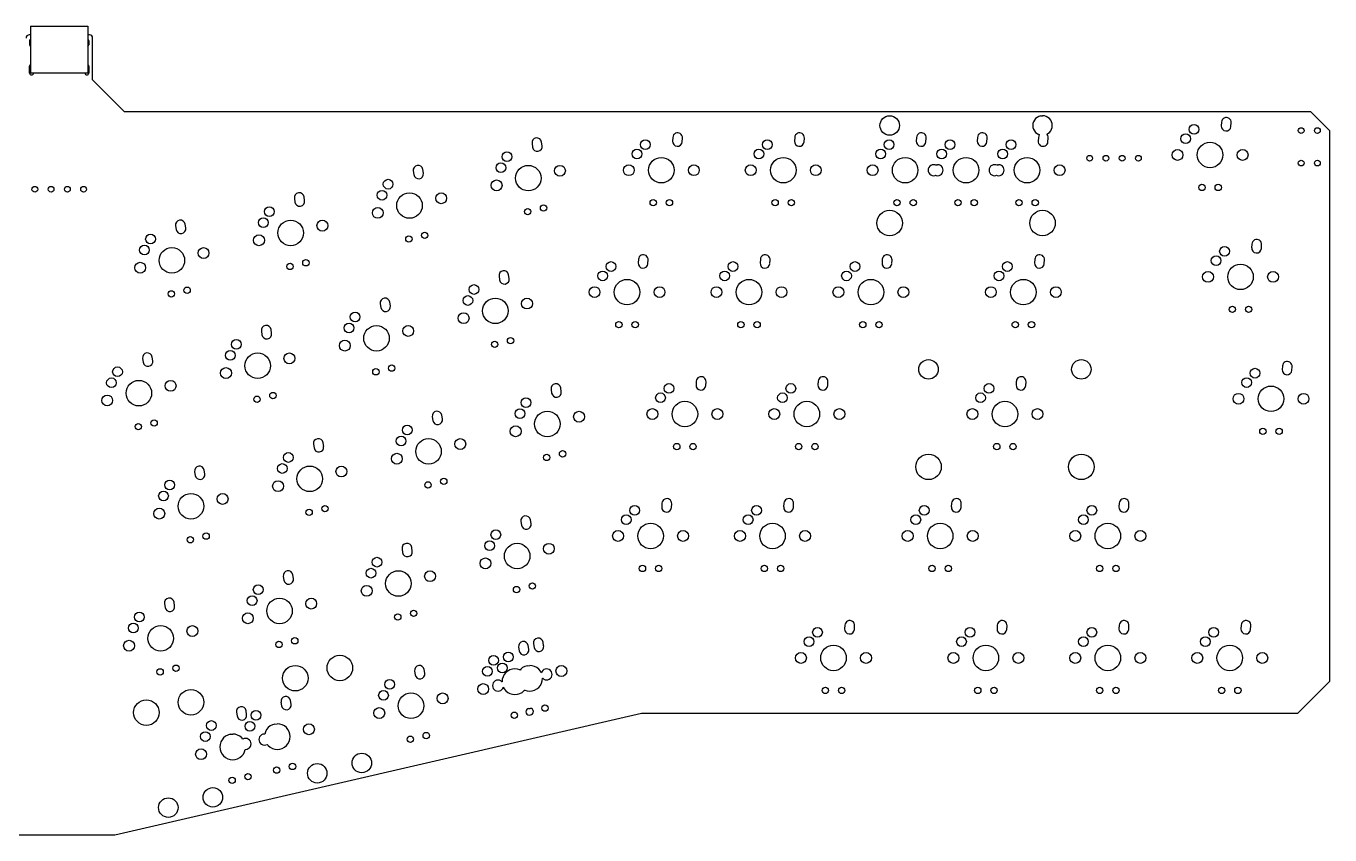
# Model space of a CAD drawing. Header units: millimetres. Extents: x 154.7 to 225.4, y 253.5 to 278.8.
# Drawn here: x 184.63 to 225.37, y 253.51 to 278.79 of the extents above; entities that cross this region are included whole.
import ezdxf

# ---------------------------------------------------------------- set-up
doc = ezdxf.new("R2010")
doc.units = ezdxf.units.MM

msp = doc.modelspace()

# ---------------------------------------------------------------- linework, layer by layer
at = {"color": 7, "linetype": 'Continuous', "lineweight": 25}
for p, q in [((184.775, 278.79), (184.775, 277.33)), ((184.775, 278.79), (185.026, 278.79)), ((185.026, 278.79), (186.312, 278.79)), ((186.312, 278.79), (186.563, 278.79)), ((186.563, 278.79), (186.563, 277.33)), ((184.775, 278.514), (184.733, 278.514)), ((184.745, 278.328), (184.745, 278.208)), ((186.613, 278.514), (186.563, 278.514)), ((186.593, 278.328), (186.593, 278.208)), ((186.713, 277.114), (186.713, 278.414)), ((184.745, 277.322), (184.745, 277.542)), ((186.593, 277.542), (186.593, 277.322)), ((184.775, 277.33), (186.563, 277.33)), ((184.775, 277.33), (184.775, 277.33)), ((184.775, 277.33), (184.835, 277.33)), ((184.835, 277.33), (184.979, 277.33)), ((184.865, 277.33), (184.865, 277.322)), ((186.473, 277.322), (186.473, 277.33)), ((187.713, 276.114), (186.713, 277.114)), ((224.773, 276.114), (187.713, 276.114)), ((216.138, 275.854), (216.11, 275.801)), ((216.176, 275.9), (216.138, 275.854)), ((216.223, 275.938), (216.176, 275.9)), ((216.276, 275.966), (216.223, 275.938)), ((216.333, 275.984), (216.276, 275.966)), ((216.333, 275.984), (216.393, 275.99)), ((216.453, 275.984), (216.393, 275.99)), ((216.51, 275.966), (216.453, 275.984)), ((216.563, 275.938), (216.51, 275.966)), ((216.61, 275.9), (216.563, 275.938)), ((216.648, 275.854), (216.61, 275.9)), ((216.676, 275.801), (216.648, 275.854)), ((225.373, 275.514), (224.773, 276.114)), ((216.093, 275.743), (216.087, 275.683)), ((216.087, 275.683), (216.093, 275.624)), ((216.11, 275.801), (216.093, 275.743)), ((216.093, 275.624), (216.11, 275.566)), ((216.11, 275.566), (216.138, 275.513)), ((216.138, 275.513), (216.176, 275.467)), ((216.176, 275.467), (216.223, 275.429)), ((216.223, 275.429), (216.276, 275.4)), ((216.527, 275.41), (216.563, 275.429)), ((216.534, 275.403), (216.527, 275.41)), ((216.557, 275.37), (216.534, 275.403)), ((216.563, 275.429), (216.61, 275.467)), ((216.61, 275.467), (216.648, 275.513)), ((216.648, 275.513), (216.676, 275.566)), ((216.693, 275.743), (216.676, 275.801)), ((216.676, 275.566), (216.693, 275.624)), ((216.699, 275.683), (216.693, 275.743)), ((216.693, 275.624), (216.699, 275.683)), ((221.984, 275.789), (221.976, 275.673)), ((222.28, 275.652), (222.288, 275.768)), ((225.373, 258.314), (225.373, 275.514)), ((200.442, 275.119), (200.46, 275.005)), ((200.761, 275.052), (200.743, 275.167)), ((204.839, 275.313), (204.831, 275.197)), ((205.135, 275.176), (205.143, 275.292)), ((208.649, 275.313), (208.641, 275.197)), ((208.945, 275.176), (208.953, 275.292)), ((212.456, 275.313), (212.448, 275.197)), ((212.752, 275.176), (212.761, 275.292)), ((214.361, 275.313), (214.353, 275.197)), ((214.657, 275.176), (214.666, 275.292)), ((216.265, 275.313), (216.257, 275.197)), ((216.257, 275.197), (216.259, 275.157)), ((216.259, 275.157), (216.272, 275.119)), ((216.273, 275.352), (216.265, 275.313)), ((216.272, 275.119), (216.294, 275.086)), ((216.291, 275.388), (216.273, 275.352)), ((216.276, 275.4), (216.296, 275.394)), ((216.296, 275.394), (216.291, 275.388)), ((216.294, 275.086), (216.324, 275.059)), ((216.324, 275.059), (216.36, 275.041)), ((216.36, 275.041), (216.4, 275.033)), ((216.4, 275.033), (216.44, 275.036)), ((216.44, 275.036), (216.478, 275.048)), ((216.478, 275.048), (216.511, 275.07)), ((216.511, 275.07), (216.538, 275.1)), ((216.538, 275.1), (216.556, 275.136)), ((216.556, 275.136), (216.564, 275.176)), ((216.569, 275.332), (216.557, 275.37)), ((216.564, 275.176), (216.572, 275.292)), ((216.572, 275.292), (216.569, 275.332)), ((196.73, 274.262), (196.748, 274.147)), ((197.049, 274.195), (197.031, 274.31)), ((212.824, 274.331), (212.818, 274.286)), ((212.818, 274.286), (212.824, 274.242)), ((212.841, 274.372), (212.824, 274.331)), ((212.824, 274.242), (212.841, 274.201)), ((212.868, 274.408), (212.841, 274.372)), ((212.841, 274.201), (212.868, 274.165)), ((212.904, 274.435), (212.868, 274.408)), ((212.945, 274.452), (212.904, 274.435)), ((212.989, 274.458), (212.945, 274.452)), ((213.034, 274.452), (212.989, 274.458)), ((213.053, 274.444), (213.034, 274.452)), ((213.072, 274.452), (213.053, 274.444)), ((213.072, 274.452), (213.116, 274.458)), ((213.161, 274.452), (213.116, 274.458)), ((213.202, 274.435), (213.161, 274.452)), ((213.238, 274.408), (213.202, 274.435)), ((213.265, 274.372), (213.238, 274.408)), ((213.238, 274.165), (213.265, 274.201)), ((213.282, 274.331), (213.265, 274.372)), ((213.265, 274.201), (213.282, 274.242)), ((213.288, 274.286), (213.282, 274.331)), ((213.282, 274.242), (213.288, 274.286)), ((214.729, 274.331), (214.723, 274.286)), ((214.723, 274.286), (214.729, 274.242)), ((214.746, 274.372), (214.729, 274.331)), ((214.729, 274.242), (214.746, 274.201)), ((214.773, 274.408), (214.746, 274.372)), ((214.746, 274.201), (214.773, 274.165)), ((214.809, 274.435), (214.773, 274.408)), ((214.85, 274.452), (214.809, 274.435)), ((214.894, 274.458), (214.85, 274.452)), ((214.939, 274.452), (214.894, 274.458)), ((214.958, 274.444), (214.939, 274.452)), ((214.977, 274.452), (214.958, 274.444)), ((214.977, 274.452), (215.021, 274.458)), ((215.066, 274.452), (215.021, 274.458)), ((215.107, 274.435), (215.066, 274.452)), ((215.143, 274.408), (215.107, 274.435)), ((215.17, 274.372), (215.143, 274.408)), ((215.143, 274.165), (215.17, 274.201)), ((215.187, 274.331), (215.17, 274.372)), ((215.17, 274.201), (215.187, 274.242)), ((215.193, 274.286), (215.187, 274.331)), ((215.187, 274.242), (215.193, 274.286)), ((212.868, 274.165), (212.904, 274.138)), ((212.904, 274.138), (212.945, 274.121)), ((212.945, 274.121), (212.989, 274.115)), ((212.989, 274.115), (213.034, 274.121)), ((213.034, 274.121), (213.053, 274.129)), ((213.053, 274.129), (213.072, 274.121)), ((213.072, 274.121), (213.116, 274.115)), ((213.116, 274.115), (213.161, 274.121)), ((213.161, 274.121), (213.202, 274.138)), ((213.202, 274.138), (213.238, 274.165)), ((214.773, 274.165), (214.809, 274.138)), ((214.809, 274.138), (214.85, 274.121)), ((214.85, 274.121), (214.894, 274.115)), ((214.894, 274.115), (214.939, 274.121)), ((214.939, 274.121), (214.958, 274.129)), ((214.958, 274.129), (214.977, 274.121)), ((214.977, 274.121), (215.021, 274.115)), ((215.021, 274.115), (215.066, 274.121)), ((215.066, 274.121), (215.107, 274.138)), ((215.107, 274.138), (215.143, 274.165)), ((193.017, 273.405), (193.035, 273.29)), ((193.336, 273.338), (193.318, 273.453)), ((189.624, 272.481), (189.606, 272.596)), ((189.305, 272.548), (189.323, 272.433)), ((222.936, 271.979), (222.928, 271.863)), ((223.232, 271.842), (223.24, 271.958)), ((203.767, 271.503), (203.759, 271.387)), ((204.063, 271.366), (204.071, 271.482)), ((207.577, 271.503), (207.569, 271.387)), ((207.873, 271.366), (207.881, 271.482)), ((211.387, 271.503), (211.379, 271.387)), ((211.683, 271.366), (211.691, 271.482)), ((216.151, 271.503), (216.143, 271.387)), ((216.447, 271.366), (216.455, 271.482)), ((199.411, 270.971), (199.429, 270.856)), ((199.73, 270.904), (199.712, 271.019)), ((195.699, 270.114), (195.717, 269.999)), ((196.018, 270.047), (196, 270.162)), ((192.305, 269.19), (192.287, 269.305)), ((191.986, 269.257), (192.004, 269.142)), ((188.274, 268.4), (188.292, 268.285)), ((188.593, 268.333), (188.575, 268.448)), ((223.889, 268.169), (223.881, 268.053)), ((224.185, 268.032), (224.193, 268.148)), ((205.575, 267.693), (205.567, 267.577)), ((205.871, 267.556), (205.879, 267.672)), ((209.385, 267.693), (209.377, 267.577)), ((209.681, 267.556), (209.689, 267.672)), ((215.575, 267.693), (215.567, 267.577)), ((215.871, 267.556), (215.879, 267.672)), ((201.037, 267.436), (201.055, 267.322)), ((201.356, 267.369), (201.338, 267.484)), ((197.325, 266.579), (197.343, 266.464)), ((197.644, 266.512), (197.626, 266.627)), ((193.613, 265.722), (193.631, 265.607)), ((193.932, 265.655), (193.914, 265.77)), ((189.9, 264.865), (189.918, 264.75)), ((190.219, 264.798), (190.201, 264.913)), ((204.503, 263.883), (204.495, 263.767)), ((204.799, 263.746), (204.807, 263.862)), ((208.313, 263.883), (208.305, 263.767)), ((208.609, 263.746), (208.617, 263.862)), ((213.552, 263.883), (213.544, 263.767)), ((213.848, 263.746), (213.856, 263.862)), ((218.79, 263.883), (218.782, 263.767)), ((219.086, 263.746), (219.095, 263.862)), ((200.094, 263.308), (200.112, 263.194)), ((200.413, 263.241), (200.395, 263.356)), ((196.382, 262.451), (196.4, 262.336)), ((196.701, 262.384), (196.683, 262.499)), ((192.669, 261.594), (192.687, 261.479)), ((192.988, 261.527), (192.97, 261.642)), ((188.957, 260.737), (188.975, 260.622)), ((189.276, 260.67), (189.258, 260.785)), ((210.218, 260.073), (210.21, 259.957)), ((210.514, 259.936), (210.522, 260.052)), ((214.98, 260.073), (214.972, 259.957)), ((215.276, 259.936), (215.285, 260.052)), ((218.79, 260.073), (218.782, 259.957)), ((219.086, 259.936), (219.095, 260.052)), ((222.6, 260.073), (222.592, 259.957)), ((222.896, 259.936), (222.905, 260.052)), ((200.806, 259.422), (200.788, 259.537)), ((200.023, 259.382), (200.041, 259.267)), ((200.342, 259.315), (200.324, 259.429)), ((200.487, 259.489), (200.505, 259.374)), ((199.907, 258.702), (199.829, 258.694)), ((199.985, 258.694), (199.907, 258.702)), ((200.148, 258.742), (200.088, 258.692)), ((200.218, 258.779), (200.148, 258.742)), ((200.293, 258.801), (200.218, 258.779)), ((200.293, 258.801), (200.371, 258.809)), ((200.449, 258.801), (200.371, 258.809)), ((200.524, 258.779), (200.449, 258.801)), ((200.594, 258.742), (200.524, 258.779)), ((200.654, 258.692), (200.594, 258.742)), ((200.897, 258.702), (200.852, 258.696)), ((200.941, 258.696), (200.897, 258.702)), ((196.775, 258.632), (196.793, 258.517)), ((197.094, 258.565), (197.076, 258.679)), ((199.26, 258.301), (199.232, 258.266)), ((199.295, 258.329), (199.26, 258.301)), ((199.337, 258.346), (199.295, 258.329)), ((199.381, 258.352), (199.337, 258.346)), ((199.425, 258.346), (199.381, 258.352)), ((199.467, 258.329), (199.425, 258.346)), ((199.502, 258.301), (199.467, 258.329)), ((199.507, 258.296), (199.502, 258.301)), ((199.514, 258.379), (199.506, 258.301)), ((199.506, 258.301), (199.507, 258.296)), ((199.537, 258.455), (199.514, 258.379)), ((199.574, 258.524), (199.537, 258.455)), ((199.624, 258.585), (199.574, 258.524)), ((199.684, 258.634), (199.624, 258.585)), ((199.754, 258.672), (199.684, 258.634)), ((199.829, 258.694), (199.754, 258.672)), ((200.06, 258.672), (199.985, 258.694)), ((200.068, 258.668), (200.06, 258.672)), ((200.088, 258.692), (200.068, 258.668)), ((200.704, 258.631), (200.654, 258.692)), ((200.733, 258.578), (200.704, 258.631)), ((200.748, 258.616), (200.733, 258.578)), ((200.741, 258.255), (200.764, 258.33)), ((200.775, 258.651), (200.748, 258.616)), ((200.764, 258.33), (200.772, 258.408)), ((200.771, 258.414), (200.775, 258.408)), ((200.772, 258.408), (200.771, 258.414)), ((200.811, 258.679), (200.775, 258.651)), ((200.775, 258.408), (200.811, 258.381)), ((200.852, 258.696), (200.811, 258.679)), ((200.811, 258.381), (200.852, 258.364)), ((200.852, 258.364), (200.897, 258.358)), ((200.897, 258.358), (200.941, 258.364)), ((200.983, 258.679), (200.941, 258.696)), ((200.941, 258.364), (200.983, 258.381)), ((201.018, 258.651), (200.983, 258.679)), ((200.983, 258.381), (201.018, 258.408)), ((201.046, 258.616), (201.018, 258.651)), ((201.018, 258.408), (201.046, 258.444)), ((201.063, 258.574), (201.046, 258.616)), ((201.046, 258.444), (201.063, 258.485)), ((201.069, 258.53), (201.063, 258.574)), ((201.063, 258.485), (201.069, 258.53)), ((224.373, 257.314), (225.373, 258.314)), ((199.215, 258.224), (199.209, 258.18)), ((199.209, 258.18), (199.215, 258.135)), ((199.232, 258.266), (199.215, 258.224)), ((199.215, 258.135), (199.232, 258.094)), ((199.232, 258.094), (199.26, 258.059)), ((199.26, 258.059), (199.295, 258.031)), ((199.295, 258.031), (199.337, 258.014)), ((199.337, 258.014), (199.381, 258.008)), ((199.381, 258.008), (199.425, 258.014)), ((199.425, 258.014), (199.467, 258.031)), ((199.467, 258.031), (199.502, 258.059)), ((199.502, 258.059), (199.53, 258.094)), ((199.53, 258.094), (199.545, 258.132)), ((199.545, 258.132), (199.574, 258.079)), ((199.574, 258.079), (199.624, 258.018)), ((199.624, 258.018), (199.684, 257.968)), ((199.684, 257.968), (199.754, 257.931)), ((199.754, 257.931), (199.829, 257.908)), ((199.829, 257.908), (199.907, 257.901)), ((199.907, 257.901), (199.985, 257.908)), ((199.985, 257.908), (200.06, 257.931)), ((200.06, 257.931), (200.13, 257.968)), ((200.13, 257.968), (200.19, 258.018)), ((200.19, 258.018), (200.21, 258.042)), ((200.21, 258.042), (200.218, 258.038)), ((200.218, 258.038), (200.293, 258.015)), ((200.293, 258.015), (200.371, 258.008)), ((200.371, 258.008), (200.449, 258.015)), ((200.449, 258.015), (200.524, 258.038)), ((200.524, 258.038), (200.594, 258.075)), ((200.594, 258.075), (200.654, 258.125)), ((200.654, 258.125), (200.704, 258.186)), ((200.704, 258.186), (200.741, 258.255)), ((192.598, 257.668), (192.616, 257.553)), ((192.917, 257.6), (192.899, 257.715)), ((187.408, 253.514), (203.868, 257.314)), ((191.206, 257.346), (191.224, 257.231)), ((191.525, 257.279), (191.507, 257.394)), ((200.259, 257.4), (200.251, 257.361)), ((200.251, 257.361), (200.259, 257.323)), ((200.281, 257.433), (200.259, 257.4)), ((200.259, 257.323), (200.281, 257.29)), ((200.313, 257.455), (200.281, 257.433)), ((200.281, 257.29), (200.313, 257.268)), ((200.342, 257.46), (200.313, 257.455)), ((200.313, 257.268), (200.352, 257.26)), ((200.344, 257.462), (200.342, 257.46)), ((200.344, 257.462), (200.383, 257.469)), ((200.352, 257.26), (200.391, 257.268)), ((200.422, 257.462), (200.383, 257.469)), ((200.391, 257.268), (200.393, 257.269)), ((200.393, 257.269), (200.422, 257.275)), ((200.454, 257.44), (200.422, 257.462)), ((200.422, 257.275), (200.454, 257.297)), ((200.476, 257.407), (200.454, 257.44)), ((200.454, 257.297), (200.476, 257.33)), ((200.484, 257.368), (200.476, 257.407)), ((200.476, 257.33), (200.484, 257.368)), ((203.868, 257.314), (224.373, 257.314)), ((191.012, 256.659), (191.09, 256.666)), ((191.168, 256.659), (191.09, 256.666)), ((192.08, 256.666), (192.036, 256.66)), ((192.089, 256.665), (192.08, 256.666)), ((192.112, 256.741), (192.089, 256.665)), ((192.089, 256.665), (192.089, 256.665)), ((192.149, 256.81), (192.112, 256.741)), ((192.199, 256.871), (192.149, 256.81)), ((192.26, 256.92), (192.199, 256.871)), ((192.329, 256.957), (192.26, 256.92)), ((192.404, 256.98), (192.329, 256.957)), ((192.404, 256.98), (192.482, 256.988)), ((192.56, 256.98), (192.482, 256.988)), ((192.636, 256.957), (192.56, 256.98)), ((192.705, 256.92), (192.636, 256.957)), ((192.766, 256.871), (192.705, 256.92)), ((192.815, 256.81), (192.766, 256.871)), ((192.852, 256.741), (192.815, 256.81)), ((192.875, 256.665), (192.852, 256.741)), ((192.883, 256.587), (192.875, 256.665)), ((190.697, 256.344), (190.689, 256.266)), ((190.689, 256.266), (190.697, 256.188)), ((190.72, 256.419), (190.697, 256.344)), ((190.757, 256.488), (190.72, 256.419)), ((190.807, 256.549), (190.757, 256.488)), ((190.867, 256.599), (190.807, 256.549)), ((190.937, 256.636), (190.867, 256.599)), ((191.012, 256.659), (190.937, 256.636)), ((191.243, 256.636), (191.168, 256.659)), ((191.313, 256.599), (191.243, 256.636)), ((191.373, 256.549), (191.313, 256.599)), ((191.407, 256.508), (191.373, 256.549)), ((191.448, 256.524), (191.407, 256.508)), ((191.492, 256.53), (191.448, 256.524)), ((191.537, 256.524), (191.492, 256.53)), ((191.578, 256.507), (191.537, 256.524)), ((191.614, 256.48), (191.578, 256.507)), ((191.641, 256.444), (191.614, 256.48)), ((191.614, 256.237), (191.641, 256.273)), ((191.658, 256.403), (191.641, 256.444)), ((191.641, 256.273), (191.658, 256.314)), ((191.664, 256.359), (191.658, 256.403)), ((191.658, 256.314), (191.664, 256.359)), ((191.914, 256.539), (191.908, 256.494)), ((191.908, 256.494), (191.914, 256.45)), ((191.931, 256.58), (191.914, 256.539)), ((191.914, 256.45), (191.931, 256.409)), ((191.959, 256.616), (191.931, 256.58)), ((191.931, 256.409), (191.959, 256.373)), ((191.994, 256.643), (191.959, 256.616)), ((191.959, 256.373), (191.994, 256.346)), ((192.036, 256.66), (191.994, 256.643)), ((191.994, 256.346), (192.036, 256.329)), ((192.036, 256.329), (192.08, 256.323)), ((192.08, 256.323), (192.124, 256.329)), ((192.124, 256.329), (192.165, 256.345)), ((192.165, 256.345), (192.199, 256.304)), ((192.199, 256.304), (192.26, 256.254)), ((192.705, 256.254), (192.766, 256.304)), ((192.766, 256.304), (192.815, 256.365)), ((192.815, 256.365), (192.852, 256.434)), ((192.852, 256.434), (192.875, 256.509)), ((192.875, 256.509), (192.883, 256.587)), ((190.697, 256.188), (190.72, 256.112)), ((190.72, 256.112), (190.757, 256.043)), ((190.757, 256.043), (190.807, 255.982)), ((190.807, 255.982), (190.867, 255.933)), ((190.867, 255.933), (190.937, 255.896)), ((190.937, 255.896), (191.012, 255.873)), ((191.012, 255.873), (191.09, 255.865)), ((191.09, 255.865), (191.168, 255.873)), ((191.168, 255.873), (191.243, 255.896)), ((191.243, 255.896), (191.313, 255.933)), ((191.313, 255.933), (191.373, 255.982)), ((191.373, 255.982), (191.423, 256.043)), ((191.423, 256.043), (191.46, 256.112)), ((191.46, 256.112), (191.483, 256.188)), ((191.483, 256.188), (191.483, 256.188)), ((191.483, 256.188), (191.492, 256.187)), ((191.492, 256.187), (191.537, 256.193)), ((191.537, 256.193), (191.578, 256.21)), ((191.578, 256.21), (191.614, 256.237)), ((192.26, 256.254), (192.329, 256.217)), ((192.329, 256.217), (192.404, 256.194)), ((192.404, 256.194), (192.482, 256.186)), ((192.482, 256.186), (192.56, 256.194)), ((192.56, 256.194), (192.636, 256.217)), ((192.636, 256.217), (192.705, 256.254)), ((181.433, 253.514), (187.408, 253.514))]:
    msp.add_line(p, q, dxfattribs=at)
for centre, radius in [((211.618, 275.683), 0.305), ((220.866, 275.271), 0.152), ((221.128, 275.563), 0.152), ((224.474, 275.525), 0.09), ((224.982, 275.525), 0.09), ((203.983, 275.086), 0.152), ((207.793, 275.086), 0.152), ((211.6, 275.086), 0.152), ((213.505, 275.086), 0.152), ((215.41, 275.086), 0.152), ((221.628, 274.763), 0.399), ((199.659, 274.706), 0.152), ((203.721, 274.794), 0.152), ((204.483, 274.286), 0.399), ((207.531, 274.794), 0.152), ((208.293, 274.286), 0.399), ((211.338, 274.794), 0.152), ((212.1, 274.286), 0.399), ((213.243, 274.794), 0.152), ((214.005, 274.286), 0.399), ((215.148, 274.794), 0.152), ((215.91, 274.286), 0.399), ((217.866, 274.66), 0.09), ((218.374, 274.66), 0.09), ((218.882, 274.66), 0.09), ((219.39, 274.66), 0.09), ((220.612, 274.763), 0.17), ((222.644, 274.763), 0.17), ((224.474, 274.509), 0.09), ((224.982, 274.509), 0.09), ((199.469, 274.362), 0.152), ((200.326, 274.039), 0.399), ((201.316, 274.267), 0.17), ((203.467, 274.286), 0.17), ((205.499, 274.286), 0.17), ((207.277, 274.286), 0.17), ((209.309, 274.286), 0.17), ((211.084, 274.286), 0.17), ((216.926, 274.286), 0.17), ((184.907, 273.691), 0.09), ((185.415, 273.691), 0.09), ((185.923, 273.691), 0.09), ((186.431, 273.691), 0.09), ((195.946, 273.849), 0.152), ((199.336, 273.81), 0.17), ((221.374, 273.747), 0.0991), ((221.882, 273.747), 0.0991), ((195.757, 273.505), 0.152), ((196.614, 273.182), 0.399), ((197.604, 273.41), 0.17), ((204.229, 273.27), 0.0991), ((204.737, 273.27), 0.0991), ((208.039, 273.27), 0.0991), ((208.547, 273.27), 0.0991), ((211.846, 273.27), 0.0991), ((212.354, 273.27), 0.0991), ((213.751, 273.27), 0.0991), ((214.259, 273.27), 0.0991), ((215.656, 273.27), 0.0991), ((216.164, 273.27), 0.0991), ((192.234, 272.992), 0.152), ((195.624, 272.953), 0.17), ((200.307, 272.992), 0.0991), ((200.802, 273.106), 0.0991), ((211.618, 272.635), 0.399), ((216.393, 272.635), 0.399), ((192.044, 272.648), 0.152), ((192.901, 272.325), 0.399), ((193.891, 272.553), 0.17), ((188.522, 272.135), 0.152), ((191.911, 272.096), 0.17), ((196.595, 272.135), 0.0991), ((197.09, 272.249), 0.0991), ((188.332, 271.791), 0.152), ((189.189, 271.468), 0.399), ((190.179, 271.696), 0.17), ((222.08, 271.753), 0.152), ((188.199, 271.239), 0.17), ((192.882, 271.278), 0.0991), ((193.377, 271.392), 0.0991), ((202.911, 271.276), 0.152), ((206.721, 271.276), 0.152), ((210.531, 271.276), 0.152), ((215.295, 271.276), 0.152), ((221.818, 271.461), 0.152), ((222.58, 270.953), 0.399), ((202.649, 270.984), 0.152), ((206.459, 270.984), 0.152), ((210.269, 270.984), 0.152), ((215.033, 270.984), 0.152), ((221.564, 270.953), 0.17), ((223.596, 270.953), 0.17), ((189.17, 270.421), 0.0991), ((189.665, 270.535), 0.0991), ((198.628, 270.558), 0.152), ((202.395, 270.476), 0.17), ((203.411, 270.476), 0.399), ((204.427, 270.476), 0.17), ((206.205, 270.476), 0.17), ((207.221, 270.476), 0.399), ((208.237, 270.476), 0.17), ((210.015, 270.476), 0.17), ((211.031, 270.476), 0.399), ((212.047, 270.476), 0.17), ((214.779, 270.476), 0.17), ((215.795, 270.476), 0.399), ((216.811, 270.476), 0.17), ((198.438, 270.214), 0.152), ((199.295, 269.891), 0.399), ((200.285, 270.119), 0.17), ((194.915, 269.701), 0.152), ((198.305, 269.662), 0.17), ((222.326, 269.937), 0.0991), ((222.834, 269.937), 0.0991), ((194.726, 269.357), 0.152), ((195.583, 269.034), 0.399), ((196.573, 269.262), 0.17), ((203.157, 269.46), 0.0991), ((203.665, 269.46), 0.0991), ((206.967, 269.46), 0.0991), ((207.475, 269.46), 0.0991), ((210.777, 269.46), 0.0991), ((211.285, 269.46), 0.0991), ((215.541, 269.46), 0.0991), ((216.049, 269.46), 0.0991), ((191.203, 268.844), 0.152), ((194.593, 268.805), 0.17), ((199.276, 268.844), 0.0991), ((199.771, 268.958), 0.0991), ((191.014, 268.5), 0.152), ((191.87, 268.177), 0.399), ((192.86, 268.405), 0.17), ((187.491, 267.987), 0.152), ((190.88, 267.948), 0.17), ((195.564, 267.987), 0.0991), ((196.059, 268.101), 0.0991), ((212.831, 268.063), 0.305), ((217.606, 268.063), 0.305), ((223.033, 267.943), 0.152), ((187.301, 267.643), 0.152), ((188.158, 267.319), 0.399), ((189.148, 267.548), 0.17), ((222.771, 267.651), 0.152), ((187.168, 267.091), 0.17), ((192.346, 267.244), 0.0991), ((204.457, 267.174), 0.152), ((204.719, 267.466), 0.152), ((208.267, 267.174), 0.152), ((208.529, 267.466), 0.152), ((214.457, 267.174), 0.152), ((214.719, 267.466), 0.152), ((222.517, 267.143), 0.17), ((223.533, 267.143), 0.399), ((224.549, 267.143), 0.17), ((191.851, 267.129), 0.0991), ((200.254, 267.023), 0.152), ((205.219, 266.666), 0.399), ((209.029, 266.666), 0.399), ((215.219, 266.666), 0.399), ((188.634, 266.387), 0.0991), ((200.064, 266.679), 0.152), ((200.921, 266.356), 0.399), ((201.911, 266.584), 0.17), ((204.203, 266.666), 0.17), ((206.235, 266.666), 0.17), ((208.013, 266.666), 0.17), ((210.045, 266.666), 0.17), ((214.203, 266.666), 0.17), ((216.235, 266.666), 0.17), ((188.139, 266.272), 0.0991), ((196.542, 266.166), 0.152), ((199.931, 266.127), 0.17), ((223.279, 266.127), 0.0991), ((223.787, 266.127), 0.0991), ((196.352, 265.822), 0.152), ((197.209, 265.499), 0.399), ((198.199, 265.727), 0.17), ((204.965, 265.65), 0.0991), ((205.473, 265.65), 0.0991), ((208.775, 265.65), 0.0991), ((209.283, 265.65), 0.0991), ((214.965, 265.65), 0.0991), ((215.473, 265.65), 0.0991), ((192.829, 265.309), 0.152), ((196.219, 265.27), 0.17), ((200.902, 265.309), 0.0991), ((201.397, 265.423), 0.0991), ((212.831, 265.015), 0.399), ((217.606, 265.015), 0.399), ((192.64, 264.965), 0.152), ((193.497, 264.642), 0.399), ((194.486, 264.87), 0.17), ((189.117, 264.452), 0.152), ((192.507, 264.413), 0.17), ((197.19, 264.452), 0.0991), ((197.685, 264.566), 0.0991), ((188.927, 264.108), 0.152), ((189.784, 263.785), 0.399), ((190.774, 264.013), 0.17), ((188.794, 263.556), 0.17), ((193.478, 263.595), 0.0991), ((193.973, 263.709), 0.0991), ((203.647, 263.656), 0.152), ((207.457, 263.656), 0.152), ((212.696, 263.656), 0.152), ((217.934, 263.656), 0.152), ((203.385, 263.364), 0.152), ((204.147, 262.856), 0.399), ((207.195, 263.364), 0.152), ((207.957, 262.856), 0.399), ((212.434, 263.364), 0.152), ((213.196, 262.856), 0.399), ((217.672, 263.364), 0.152), ((218.434, 262.856), 0.399), ((189.765, 262.738), 0.0991), ((190.26, 262.852), 0.0991), ((199.311, 262.895), 0.152), ((203.131, 262.856), 0.17), ((205.163, 262.856), 0.17), ((206.941, 262.856), 0.17), ((208.973, 262.856), 0.17), ((212.18, 262.856), 0.17), ((214.212, 262.856), 0.17), ((217.418, 262.856), 0.17), ((219.45, 262.856), 0.17), ((199.121, 262.552), 0.152), ((199.978, 262.228), 0.399), ((200.968, 262.456), 0.17), ((195.598, 262.038), 0.152), ((198.988, 261.999), 0.17), ((195.409, 261.694), 0.152), ((196.266, 261.371), 0.399), ((197.256, 261.599), 0.17), ((203.893, 261.84), 0.0991), ((204.401, 261.84), 0.0991), ((207.703, 261.84), 0.0991), ((208.211, 261.84), 0.0991), ((212.942, 261.84), 0.0991), ((213.45, 261.84), 0.0991), ((218.18, 261.84), 0.0991), ((218.688, 261.84), 0.0991), ((191.886, 261.181), 0.152), ((195.276, 261.142), 0.17), ((199.959, 261.181), 0.0991), ((200.454, 261.295), 0.0991), ((191.697, 260.837), 0.152), ((192.553, 260.514), 0.399), ((193.543, 260.742), 0.17), ((188.174, 260.324), 0.152), ((191.563, 260.285), 0.17), ((196.247, 260.324), 0.0991), ((196.742, 260.438), 0.0991), ((187.984, 259.98), 0.152), ((188.841, 259.657), 0.399), ((189.831, 259.885), 0.17), ((209.362, 259.846), 0.152), ((214.124, 259.846), 0.152), ((217.934, 259.846), 0.152), ((221.744, 259.846), 0.152), ((187.851, 259.428), 0.17), ((192.534, 259.467), 0.0991), ((193.029, 259.581), 0.0991), ((209.1, 259.554), 0.152), ((213.862, 259.554), 0.152), ((217.672, 259.554), 0.152), ((221.482, 259.554), 0.152), ((194.437, 258.733), 0.399), ((199.24, 258.968), 0.152), ((199.704, 259.075), 0.152), ((208.846, 259.046), 0.17), ((209.862, 259.046), 0.399), ((210.878, 259.046), 0.17), ((213.608, 259.046), 0.17), ((214.624, 259.046), 0.399), ((215.64, 259.046), 0.17), ((217.418, 259.046), 0.17), ((218.434, 259.046), 0.399), ((219.45, 259.046), 0.17), ((221.228, 259.046), 0.17), ((222.244, 259.046), 0.399), ((223.26, 259.046), 0.17), ((188.822, 258.61), 0.0991), ((189.317, 258.724), 0.0991), ((193.045, 258.412), 0.399), ((199.05, 258.625), 0.152), ((199.514, 258.732), 0.152), ((201.361, 258.637), 0.17), ((195.992, 258.218), 0.152), ((189.784, 257.659), 0.399), ((195.802, 257.875), 0.152), ((196.659, 257.551), 0.399), ((197.649, 257.78), 0.17), ((198.917, 258.073), 0.17), ((209.608, 258.03), 0.0991), ((210.116, 258.03), 0.0991), ((214.37, 258.03), 0.0991), ((214.878, 258.03), 0.0991), ((218.18, 258.03), 0.0991), ((218.688, 258.03), 0.0991), ((221.99, 258.03), 0.0991), ((222.498, 258.03), 0.0991), ((188.392, 257.337), 0.399), ((195.669, 257.323), 0.17), ((200.847, 257.476), 0.0991), ((190.423, 256.933), 0.152), ((191.815, 257.254), 0.152), ((199.888, 257.254), 0.0991), ((190.233, 256.589), 0.152), ((191.626, 256.911), 0.152), ((193.472, 256.816), 0.17), ((197.135, 256.619), 0.0991), ((196.64, 256.504), 0.0991), ((190.1, 256.037), 0.17), ((195.123, 255.763), 0.305), ((192.463, 255.54), 0.0991), ((192.958, 255.654), 0.0991), ((193.731, 255.442), 0.305), ((191.071, 255.219), 0.0991), ((191.566, 255.333), 0.0991), ((189.078, 254.368), 0.305), ((190.47, 254.689), 0.305)]:
    msp.add_circle(centre, radius, dxfattribs=at)
for centre, radius, start, end in [((184.733, 278.414), 0.1, 90.0208, 179.9792), ((184.805, 278.328), 0.06, 119.991, 180), ((186.533, 278.328), 0.06, 0, 59.9904), ((186.614, 278.415), 0.0997, 359.8253, 90.1747), ((184.805, 278.208), 0.06, 180, 240.009), ((186.533, 278.208), 0.06, 300.0096, 0), ((184.805, 277.542), 0.06, 119.9909, 180), ((186.533, 277.542), 0.06, 0, 59.9903), ((184.805, 277.322), 0.06, 180, 0), ((186.533, 277.322), 0.06, 180, 0), ((222.136, 275.779), 0.152, 356, 176), ((204.991, 275.302), 0.152, 356, 176), ((208.801, 275.302), 0.152, 356, 176), ((212.608, 275.302), 0.152, 356, 176), ((214.513, 275.302), 0.152, 356, 176), ((222.128, 275.663), 0.152, 176, 356), ((200.592, 275.143), 0.152, 9, 189), ((200.611, 275.028), 0.152, 189, 9), ((204.983, 275.186), 0.152, 176, 356), ((208.793, 275.186), 0.152, 176, 356), ((212.6, 275.186), 0.152, 176, 356), ((214.505, 275.186), 0.152, 176, 356), ((196.88, 274.286), 0.152, 9, 189), ((196.898, 274.171), 0.152, 189, 9), ((193.168, 273.429), 0.152, 9, 189), ((193.186, 273.314), 0.152, 189, 9), ((189.455, 272.572), 0.152, 9, 189), ((189.474, 272.457), 0.152, 189, 9), ((223.08, 271.853), 0.152, 176, 356), ((223.088, 271.969), 0.152, 356, 176), ((203.911, 271.376), 0.152, 176, 356), ((203.919, 271.492), 0.152, 356, 176), ((207.721, 271.376), 0.152, 176, 356), ((207.729, 271.492), 0.152, 356, 176), ((211.531, 271.376), 0.152, 176, 356), ((211.539, 271.492), 0.152, 356, 176), ((216.295, 271.376), 0.152, 176, 356), ((216.303, 271.492), 0.152, 356, 176), ((199.561, 270.995), 0.152, 9, 189), ((199.58, 270.88), 0.152, 189, 9), ((195.849, 270.138), 0.152, 9, 189), ((195.867, 270.023), 0.152, 189, 9), ((192.137, 269.281), 0.152, 9, 189), ((192.155, 269.166), 0.152, 189, 9), ((188.424, 268.424), 0.152, 9, 189), ((188.443, 268.309), 0.152, 189, 9), ((224.041, 268.159), 0.152, 356, 176), ((205.727, 267.682), 0.152, 356, 176), ((209.537, 267.682), 0.152, 356, 176), ((215.727, 267.682), 0.152, 356, 176), ((224.033, 268.043), 0.152, 176, 356), ((201.188, 267.46), 0.152, 9, 189), ((201.206, 267.345), 0.152, 189, 9), ((205.719, 267.566), 0.152, 176, 356), ((209.529, 267.566), 0.152, 176, 356), ((215.719, 267.566), 0.152, 176, 356), ((197.475, 266.603), 0.152, 9, 189), ((197.494, 266.488), 0.152, 189, 9), ((193.763, 265.746), 0.152, 9, 189), ((193.781, 265.631), 0.152, 189, 9), ((190.051, 264.889), 0.152, 9, 189), ((190.069, 264.774), 0.152, 189, 9), ((204.655, 263.872), 0.152, 356, 176), ((208.465, 263.872), 0.152, 356, 176), ((213.704, 263.872), 0.152, 356, 176), ((218.942, 263.872), 0.152, 356, 176), ((204.647, 263.756), 0.152, 176, 356), ((208.457, 263.756), 0.152, 176, 356), ((213.696, 263.756), 0.152, 176, 356), ((218.934, 263.756), 0.152, 176, 356), ((200.244, 263.332), 0.152, 9, 189), ((200.263, 263.217), 0.152, 189, 9), ((196.532, 262.475), 0.152, 9, 189), ((196.55, 262.36), 0.152, 189, 9), ((192.82, 261.618), 0.152, 9, 189), ((192.838, 261.503), 0.152, 189, 9), ((189.107, 260.761), 0.152, 9, 189), ((189.126, 260.646), 0.152, 189, 9), ((210.362, 259.946), 0.152, 176, 356), ((210.37, 260.062), 0.152, 356, 176), ((215.124, 259.946), 0.152, 176, 356), ((215.132, 260.062), 0.152, 356, 176), ((218.934, 259.946), 0.152, 176, 356), ((218.942, 260.062), 0.152, 356, 176), ((222.744, 259.946), 0.152, 176, 356), ((222.752, 260.062), 0.152, 356, 176), ((200.173, 259.406), 0.152, 9, 189), ((200.637, 259.513), 0.152, 9, 189), ((200.192, 259.291), 0.152, 189, 9), ((200.656, 259.398), 0.152, 189, 9), ((196.925, 258.656), 0.152, 9, 189), ((196.943, 258.541), 0.152, 189, 9), ((191.357, 257.37), 0.152, 9, 189), ((192.749, 257.691), 0.152, 9, 189), ((192.767, 257.577), 0.152, 189, 9), ((191.375, 257.255), 0.152, 189, 9)]:
    msp.add_arc(centre, radius, start, end, dxfattribs=at)

doc.saveas('drawing.dxf')
